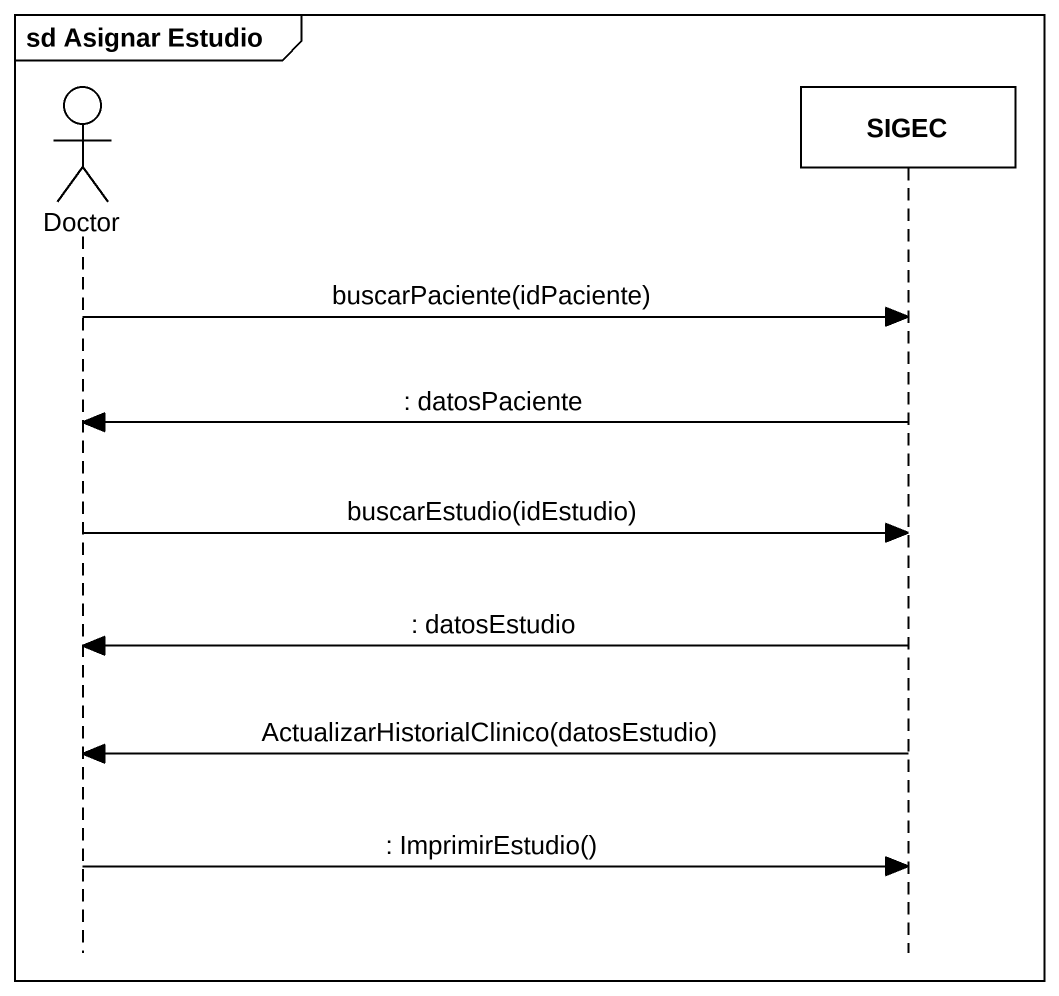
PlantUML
@startuml
mainframe sd Asignar Estudio
hide footbox
actor Doctor
participant SIGEC

Doctor -> SIGEC : buscarPaciente(idPaciente)
SIGEC -> Doctor : : datosPaciente
Doctor -> SIGEC : buscarEstudio(idEstudio)
SIGEC -> Doctor : : datosEstudio
SIGEC -> Doctor : ActualizarHistorialClinico(datosEstudio)
Doctor -> SIGEC : : ImprimirEstudio()
@enduml
